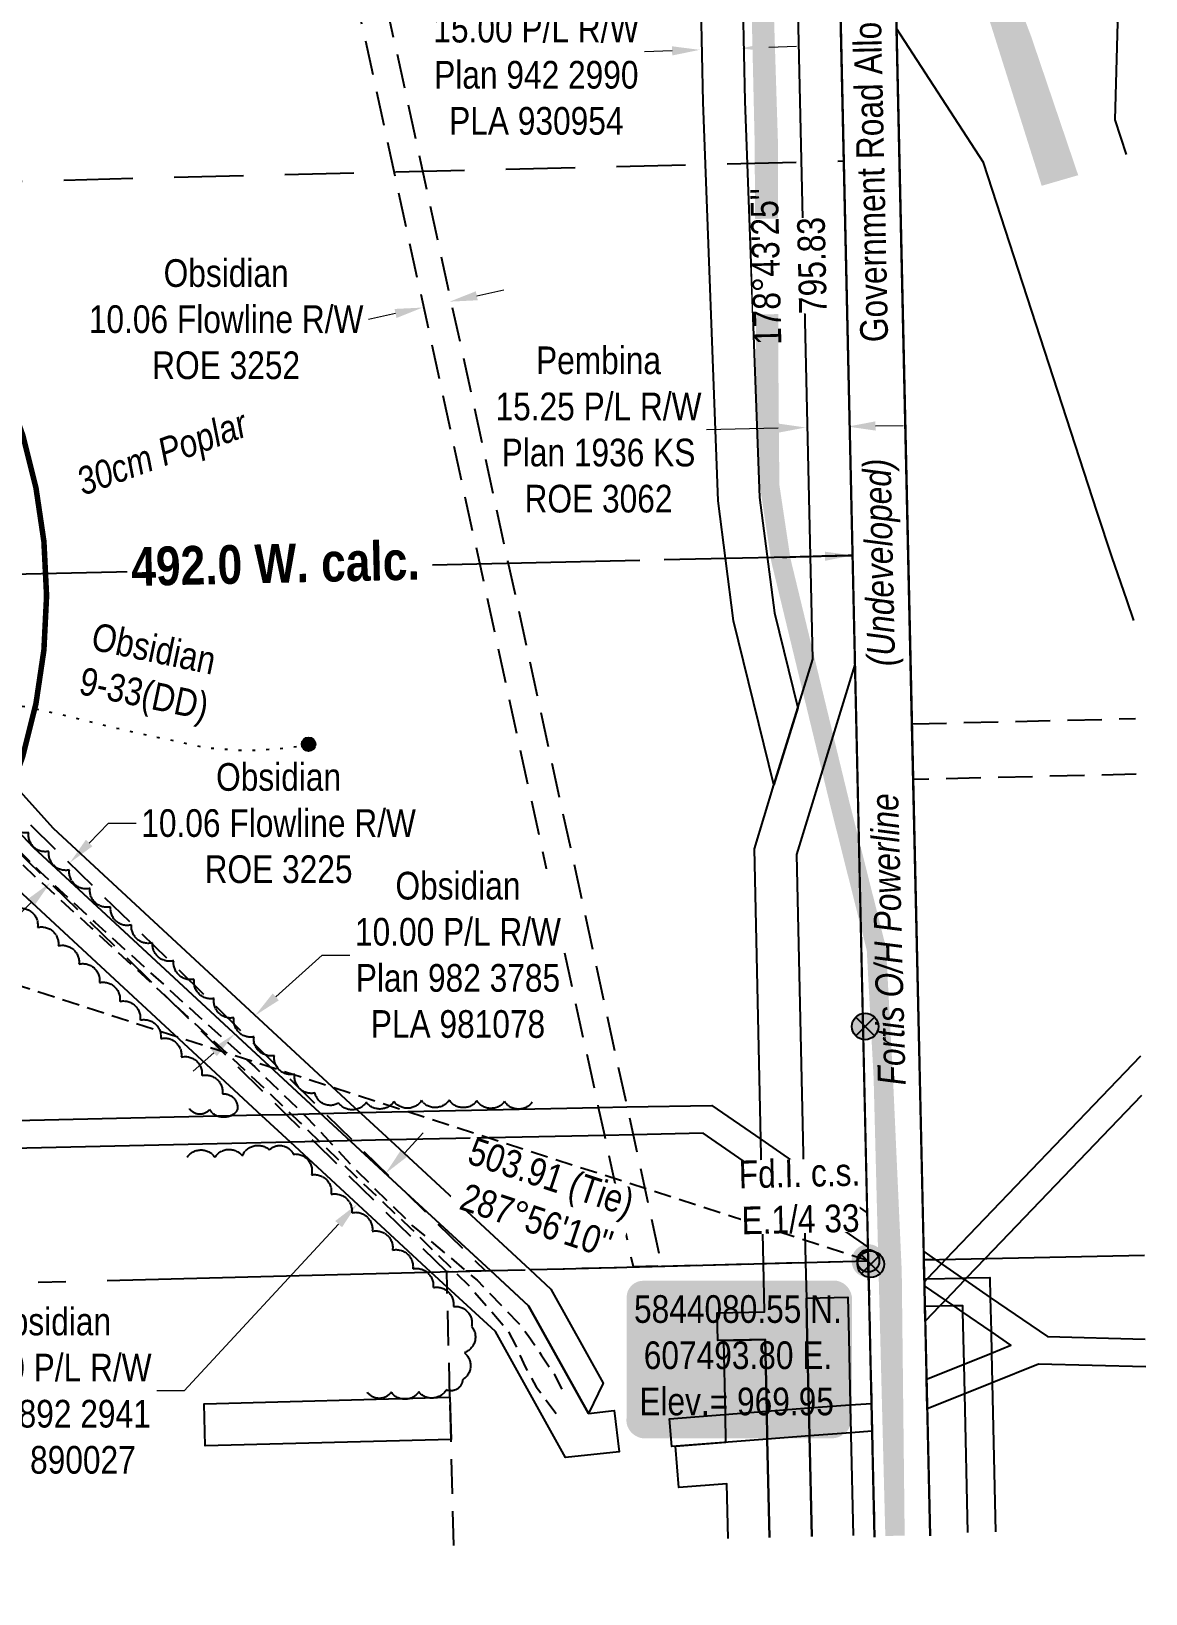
# Model space of a CAD drawing. Extents: x 605913 to 608337, y 5892047 to 5896223.
# Drawn here: x 607191 to 607594, y 5893960 to 5894525 of the extents above; entities that cross this region are included whole.
import ezdxf
from ezdxf.enums import TextEntityAlignment as Align

# ---------------------------------------------------------------- set-up
doc = ezdxf.new("R2010")
doc.units = 0
doc.header["$LTSCALE"] = 5
doc.header["$PDSIZE"] = 5
for name, pattern in [('0', [1, 1, 0]), ('foc-ACCESSROAD', [3.75, 2.5, -1.25]), ('foc-BUFFER', [16.75, 15, -1.75]), ('foc-COORDS', [16.75, 15, -1.75]), ('foc-DOT', [1, 0.2, -0.8]), ('foc-LSD', [8, 5, -3]), ('foc-QUARTERLINE', [33, 25, -3, 2, -3]), ('foc-TIELINE', [1.875, 1.25, -0.625]), ('POWERLINE5', [7.8, 2.4, -0.6, 0.6, -0.6, 0.6, -0.6, 2.4]), ('UG_PIPE', [1.875, 1.25, -0.625])]:
    doc.linetypes.add(name, pattern=pattern)
doc.layers.get('Defpoints').update_dxf_attribs({"color": 9})
for name, color, linetype in [('ABADATA-DRILL', 8, 'foc-DOT'), ('ABADATA-DRILL-T', 8, 'Continuous'), ('AS-PIPE-UG', 44, 'UG_PIPE'), ('AS-POWER', 104, 'foc-POWER'), ('AS-POWER-EXISTING', 72, 'POWERLINE5'), ('AS-ROADS', 254, 'Continuous'), ('AS-TELUS', 224, 'foc-TEL'), ('AUX-BUFFER', 7, 'foc-BUFFER'), ('C-AR', 13, 'foc-ACCESSROAD'), ('C-RW', 13, 'Continuous'), ('C-WS', 13, 'foc-ACCESSROAD'), ('DETAIL-T', 7, 'Continuous'), ('F-RW', 190, 'Continuous'), ('L-BD', 7, 'Continuous'), ('L-MON', 1, 'Continuous'), ('L-ROAD-T', 7, 'Continuous'), ('L-SEC', 7, 'Continuous'), ('L-SECQ', 8, 'foc-QUARTERLINE'), ('L-SECTION-LSD', 7, 'foc-LSD'), ('L-TIE', 7, 'foc-TIELINE'), ('L-TITLEDB', 4, 'Continuous'), ('P-OFFSETS', 7, 'foc-COORDS'), ('T-BUSH', 110, '0'), ('T-BUSH-T', 110, 'Continuous')]:
    doc.layers.add(name, color=color, linetype=linetype)
for name, color, linetype, lineweight in [('C-AR-T', 13, 'Continuous', 9), ('C-RW-T', 13, 'Continuous', 9), ('F-RW-T', 190, 'Continuous', 9), ('T-TEXT', 48, 'Continuous', 18)]:
    doc.layers.add(name, color=color, linetype=linetype, lineweight=lineweight)
doc.styles.add('80', font='ARIALN.TTF', dxfattribs={"height": 10})
doc.styles.add('80CG', font='ARIALN.TTF', dxfattribs={"height": 10})
doc.styles.add('80L', font='ARIALN.TTF', dxfattribs={"height": 10})
doc.styles.add('80LS', font='ARIALNI.TTF', dxfattribs={"height": 10})
doc.styles.add('foc-LtypeFont', font='ARIALN.TTF', dxfattribs={"height": 7.35})
doc.linetypes.add('foc-POWER', pattern='A,6,-1,["P",foc-LtypeFont,S=0.2,R=0,X=-0.625,Y=-0.75],-1.24,4', length=12.24)
doc.linetypes.add('foc-TEL', pattern='A,2,-1,["T",foc-LtypeFont,S=0.2,R=0,X=-0.425,Y=-0.75],-1.24,8', length=12.24)
doc.dimstyles.new('Compass 5 000', dxfattribs={"dimscale": 5, "dimtxt": 9, "dimasz": 2, "dimexe": 0.2, "dimexo": 0.0625, "dimgap": 0.5, "dimtad": 0, "dimtih": 1, "dimtoh": 1, "dimzin": 0, "dimdsep": 46, "dimtxsty": '80CG', "dimcen": 0.1, "dimse1": 1, "dimse2": 1, "dimclrd": 256, "dimclrt": 256, "dimaunit": 1, "dimadec": 4, "dimazin": 0, "dimtfac": 0.06, "dimtofl": 0, "dimtmove": 0, "dimatfit": 1, "dimfxl": 0.2, "dimtolj": 1, "dimtzin": 0, "dimlwd": -1, "dimarcsym": 0})

# ---------------------------------------------------------------- blocks, each defined once
blk = doc.blocks.new('*D48')
at = {"layer": 'C-RW-T', "transparency": 16777216}
for p, q in [((607326.04, 5894119.49), (607332.83, 5894126.83)), ((607302.27, 5894093.81), (607246.46, 5894033.54)), ((607246.46, 5894033.54), (607236.46, 5894033.54))]:
    blk.add_line(p, q, dxfattribs=at)
for points in [[(607324.82, 5894120.62), (607327.26, 5894118.36), (607319.24, 5894112.15)], [(607301.04, 5894094.95), (607303.49, 5894092.68), (607309.06, 5894101.15)]]:
    blk.add_solid(points, dxfattribs=at)
at = {"layer": 'Defpoints', "color": 0, "transparency": 16777216}
for p in [(607225.29, 5894199.14), (607215.11, 5894188.14), (607319.24, 5894112.15)]:
    blk.add_point(p, dxfattribs=at)
at = {"layer": 'C-RW-T', "transparency": 16777216, "insert": (607197.37, 5894033.54), "char_height": 10, "attachment_point": 5, "style": '80CG'}
blk.add_mtext('\\A1;Obsidian\\P15.00 P/L R/W\\PPlan 892 2941\\PPLA 890027', dxfattribs=at)
blk = doc.blocks.new('*D51')
at = {"layer": 'Defpoints', "color": 0, "transparency": 16777216}
for p in [(607432.84, 5894518.38), (607450.73, 5894440.56), (607435.74, 5894440.01)]:
    blk.add_point(p, dxfattribs=at)
at = {"layer": 'F-RW-T', "transparency": 16777216}
for p, q in [((607457.82, 5894519.31), (607467.81, 5894519.68)), ((607422.84, 5894518.01), (607412.85, 5894517.64))]:
    blk.add_line(p, q, dxfattribs=at)
for points in [[(607422.78, 5894519.67), (607422.91, 5894516.34), (607432.84, 5894518.38)], [(607457.75, 5894520.97), (607457.88, 5894517.64), (607447.82, 5894518.93)]]:
    blk.add_solid(points, dxfattribs=at)
at = {"layer": 'F-RW-T', "transparency": 16777216, "insert": (607373.76, 5894517.64), "char_height": 10, "attachment_point": 5, "style": '80CG'}
blk.add_mtext('\\A1;Pembina\\P15.00 P/L R/W\\PPlan 942 2990\\PPLA 930954', dxfattribs=at)
blk = doc.blocks.new('*D53')
at = {"layer": 'C-RW-T', "transparency": 16777216}
for p, q in [((607279.53, 5894175.98), (607296.34, 5894191.11)), ((607296.34, 5894191.11), (607306.34, 5894191.11)), ((607257.12, 5894155.79), (607249.69, 5894149.1))]:
    blk.add_line(p, q, dxfattribs=at)
for points in [[(607278.42, 5894177.21), (607280.65, 5894174.74), (607272.1, 5894169.28)], [(607256, 5894157.03), (607258.23, 5894154.55), (607264.55, 5894162.49)]]:
    blk.add_solid(points, dxfattribs=at)
at = {"layer": 'Defpoints', "color": 0, "transparency": 16777216}
for p in [(607199.6, 5894249.8), (607192.05, 5894243), (607272.1, 5894169.28)]:
    blk.add_point(p, dxfattribs=at)
at = {"layer": 'C-RW-T', "transparency": 16777216, "insert": (607345.42, 5894191.11), "char_height": 10, "attachment_point": 5, "style": '80CG', "bg_fill": 3, "box_fill_scale": 1.1, "bg_fill_color": 256, "bg_fill_true_color": 13158600, "bg_fill_transparency": 0}
blk.add_mtext('\\A1;Obsidian\\P10.00 P/L R/W\\PPlan 982 3785\\PPLA 981078', dxfattribs=at)
blk = doc.blocks.new('*D54')
at = {"layer": 'Defpoints', "color": 0, "transparency": 16777216}
for p in [(607471.16, 5894381.84), (607471.19, 5894380.7), (607486.43, 5894381.04)]:
    blk.add_point(p, dxfattribs=at)
at = {"layer": 'F-RW-T', "transparency": 16777216}
for p, q in [((607461.16, 5894381.62), (607435.33, 5894381.05)), ((607496.4, 5894382.39), (607506.4, 5894382.61))]:
    blk.add_line(p, q, dxfattribs=at)
for points in [[(607496.37, 5894384.05), (607496.44, 5894380.72), (607486.41, 5894382.17)], [(607461.13, 5894383.28), (607461.2, 5894379.95), (607471.16, 5894381.84)]]:
    blk.add_solid(points, dxfattribs=at)
at = {"layer": 'F-RW-T', "transparency": 16777216, "insert": (607396.25, 5894381.05), "char_height": 10, "attachment_point": 5, "style": '80CG'}
blk.add_mtext('\\A1;Pembina\\P15.25 P/L R/W\\PPlan 1936 KS\\PROE 3062', dxfattribs=at)
blk = doc.blocks.new('*D56')
at = {"layer": 'C-AR-T', "transparency": 16777216}
for p, q in [((607212.05, 5894231.6), (607219.05, 5894238.75)), ((607219.05, 5894238.75), (607229.05, 5894238.75)), ((607191.03, 5894210.15), (607184.03, 5894203.01))]:
    blk.add_line(p, q, dxfattribs=at)
for points in [[(607210.86, 5894232.77), (607213.24, 5894230.44), (607205.05, 5894224.46)], [(607189.84, 5894211.32), (607192.22, 5894208.98), (607198.03, 5894217.29)]]:
    blk.add_solid(points, dxfattribs=at)
at = {"layer": 'Defpoints', "color": 0, "transparency": 16777216}
for p in [(607139.13, 5894289.07), (607132.11, 5894281.9), (607205.05, 5894224.46)]:
    blk.add_point(p, dxfattribs=at)
at = {"layer": 'C-AR-T', "transparency": 16777216, "insert": (607280.55, 5894238.75), "char_height": 10, "attachment_point": 5, "style": '80CG'}
blk.add_mtext('\\A1;Obsidian\\P10.06 Flowline R/W\\PROE 3225', dxfattribs=at)
blk = doc.blocks.new('*D57')
at = {"layer": 'C-AR-T', "transparency": 16777216}
for p, q in [((607352.22, 5894429.47), (607361.99, 5894431.6)), ((607322.85, 5894423.07), (607313.08, 5894420.94))]:
    blk.add_line(p, q, dxfattribs=at)
for points in [[(607351.87, 5894431.1), (607352.58, 5894427.84), (607342.45, 5894427.34)], [(607322.49, 5894424.7), (607323.2, 5894421.44), (607332.62, 5894425.2)]]:
    blk.add_solid(points, dxfattribs=at)
at = {"layer": 'Defpoints', "color": 0, "transparency": 16777216}
for p in [(607331.29, 5894431.29), (607341.12, 5894433.43), (607332.62, 5894425.2)]:
    blk.add_point(p, dxfattribs=at)
at = {"layer": 'C-AR-T', "transparency": 16777216, "insert": (607261.58, 5894420.94), "char_height": 10, "attachment_point": 5, "style": '80CG'}
blk.add_mtext('\\A1;Obsidian\\P10.06 Flowline R/W\\PROE 3252', dxfattribs=at)
blk = doc.blocks.new('fdia')
at = {"color": 255, "const_width": 1}
blk.add_lwpolyline([(-0.5, 0, 1), (0.5, 0, 1)], format="xyb", close=True, dxfattribs=at)
blk = doc.blocks.new('Fdiaa')
blk.add_blockref('fdia', (0, 0))
blk = doc.blocks.new('fdib')
at = {"color": 1, "const_width": 1.6}
blk.add_lwpolyline([(-0.4, 0, 1), (0.4, 0, 1)], format="xyb", close=True, dxfattribs=at)
at = {"color": 1}
blk.add_circle((0, 0), 0.8, dxfattribs=at)
blk = doc.blocks.new('Fdibb')
blk.add_blockref('fdib', (0, 0))
blk = doc.blocks.new('fdicc')
for name in ['Fdibb', 'Fdiaa']:
    blk.add_blockref(name, (0, 0))
blk = doc.blocks.new('FDI')
blk.add_blockref('fdicc', (0, 0))
blk = doc.blocks.new('BH-Existing')
at = {"layer": 'ABADATA-DRILL-T'}
h = blk.add_hatch(color=256, dxfattribs=at)
h.dxf.hatch_style = 1
edge = h.paths.add_edge_path()
edge.add_arc((0, 0), 0.5, 0, 360)
blk.add_circle((0, 0), 0.5, dxfattribs=at)
blk = doc.blocks.new('*U82')
h = blk.add_hatch(color=254)
edge = h.paths.add_edge_path()
edge.add_line((-34, -28.5), (34, -28.5))
edge.add_arc((34, -22.5), 6, 270, 360)
edge.add_line((40, -22.5), (40, 21))
edge.add_arc((34, 21), 6, 0, 90)
edge.add_line((34, 27), (-34, 27))
edge.add_arc((-34, 21), 6, 90, 180)
edge.add_line((-40, 21), (-40, -22.5))
edge.add_arc((-34, -22.5), 6, 180, 270)
at = {"color": 1, "flags": 128}
blk.add_lwpolyline([(-34, -28.5, 3, 3, 0), (34, -28.5, 3, 3, 0.414214), (40, -22.5, 3, 3, 0), (40, 21, 3, 0, 0.414214), (34, 27, 0, 0, 0), (-34, 27, 0, 0, 0.414214), (-40, 21, 0, 0, 0), (-40, -22.5, 0, 3, 0.414214)], format="xyseb", close=True, dxfattribs=at)
blk.add_lwpolyline([(-21.8, 14.57, 0, 10, 0), (0, 0, 5, 5, 0)], format="xyseb", dxfattribs=at)
at = {"color": 1, "style": '80'}
blk.add_attdef('ENTER_TEXT_001', (-35.99, -5), '', height=10, dxfattribs=at)
blk = doc.blocks.new('POWERPOLE')
h = blk.add_hatch(color=255)
edge = h.paths.add_edge_path()
edge.add_arc((0, 0), 0.96, 0, 360)
at = {"linetype": 'Continuous'}
for p, q in [((0.68, -0.68), (-0.68, 0.68)), ((-0.68, -0.68), (0.68, 0.68))]:
    blk.add_line(p, q, dxfattribs=at)
blk.add_circle((0, 0), 0.96, dxfattribs=at)

msp = doc.modelspace()

# ---------------------------------------------------------------- hatches: boundary and pattern name
at = {"layer": 'AS-ROADS'}
h = msp.add_hatch(color=256, dxfattribs=at)
h.dxf.hatch_style = 1
h.paths.add_polyline_path([(607506.972, 5893981.164), (607505.912, 5894076.681), (607502.732, 5894146.985), (607500.218, 5894193.83), (607486.836, 5894246.954), (607465.622, 5894334.648), (607461.648, 5894361.144), (607461.25, 5894408.271), (607461.121, 5894485.548), (607459.135, 5894548.389), (607457.933, 5894632.68), (607453.746, 5894662.466), (607452.814, 5894675.247), (607452.29, 5894697.674), (607458.415, 5894705.795), (607465.072, 5894702.2), (607482.266, 5894668.184), (607494.182, 5894641.632), (607511.545, 5894596.016), (607537.753, 5894528.674), (607556.508, 5894469.219), (607569.721, 5894473.055), (607552.672, 5894523.347), (607512.179, 5894629.51), (607436.692, 5894791.227), (607378.937, 5894899.908), (607370.569, 5894898.184), (607455.346, 5894727.609), (607451.946, 5894719.776), (607447.531, 5894712.55), (607442.178, 5894703.051), (607440.037, 5894696.361), (607439.77, 5894671.608), (607440.171, 5894663.58), (607436.692, 5894659.26), (607432.41, 5894658.725), (607431.607, 5894650.563), (607442.58, 5894646.816), (607446.059, 5894643.471), (607450.94, 5894632.141), (607450.977, 5894560.479), (607452.696, 5894485.831), (607453.412, 5894378.185), (607454.652, 5894360.592), (607458.746, 5894333.303), (607480.04, 5894245.276), (607493.264, 5894192.777), (607495.741, 5894146.64), (607499.972, 5893981.087)])

# ---------------------------------------------------------------- linework, layer by layer
at = {"layer": 'ABADATA-DRILL', "flags": 128}
msp.add_lwpolyline([(606986.785, 5894340.134), (606986.785, 5894340.134), (606986.973, 5894340.198), (606987.123, 5894340.231), (606987.253, 5894340.234), (606987.343, 5894340.236), (606987.712, 5894340.244), (606988.223, 5894340.236), (606988.944, 5894340.182), (606989.846, 5894340.112), (606990.857, 5894340.085), (606991.938, 5894340.039), (606993.043, 5894339.834), (606994.182, 5894339.439), (606995.383, 5894338.946), (606996.554, 5894338.482), (606997.744, 5894338.038), (606999.115, 5894337.559), (607002.163, 5894336.337), (607007.306, 5894334.051), (607013.311, 5894331.665), (607020.145, 5894329.317), (607027.204, 5894327.205), (607033.649, 5894325.699), (607040.246, 5894324.116), (607047.477, 5894321.927), (607054.933, 5894319.523), (607062.447, 5894317.171), (607069.979, 5894314.949), (607076.972, 5894313.085), (607083.553, 5894310.911), (607090.429, 5894308.005), (607097.743, 5894305.267), (607104.973, 5894303.079), (607112.101, 5894301.038), (607119.44, 5894298.921), (607124.09, 5894297.635), (607128.688, 5894296.408), (607133.479, 5894295.095), (607138.433, 5894293.615), (607143.338, 5894292.144), (607148.039, 5894290.789), (607152.669, 5894289.522), (607157.396, 5894288.328), (607162.456, 5894287.081), (607167.586, 5894285.765), (607172.706, 5894284.48), (607177.743, 5894283.332), (607182.639, 5894282.251), (607187.443, 5894281.208), (607192.066, 5894280.242), (607196.649, 5894279.264), (607201.434, 5894278.191), (607206.231, 5894277.038), (607213.675, 5894275.164), (607218.775, 5894273.878), (607226.214, 5894272.204), (607233.111, 5894270.638), (607237.223, 5894269.699), (607239.122, 5894269.342), (607244.89, 5894268.14), (607248.771, 5894267.227), (607252.409, 5894266.458), (607255.701, 5894265.962), (607258.618, 5894265.717), (607261.613, 5894265.524), (607264.78, 5894265.255), (607267.714, 5894265.09), (607270.294, 5894265.138), (607272.831, 5894265.265), (607275.779, 5894265.411), (607279.015, 5894265.623), (607282.2, 5894265.895), (607283.188, 5894265.987), (607285.263, 5894266.223), (607289.15, 5894266.85), (607291.4, 5894267.311)], dxfattribs=at)
at = {"layer": 'AS-PIPE-UG', "flags": 128}
for points in [[(606929.732, 5894425.304), (606940.234, 5894418.783), (606955.62, 5894409.386), (606970.676, 5894400.453), (606971.458, 5894399.919), (606973.484, 5894398.54), (606979.47, 5894395.179), (606988.925, 5894390.311), (607005.126, 5894384.046), (607023.01, 5894378.805), (607037.206, 5894372.93), (607061.401, 5894359.078), (607079.142, 5894342.367), (607090.981, 5894331.467), (607112.881, 5894307.559), (607129.943, 5894289.298), (607149.872, 5894267.594), (607173.743, 5894241.872), (607194.151, 5894221.346), (607214.115, 5894202.949), (607232.433, 5894186.39), (607251.7, 5894168.944), (607271.937, 5894150.657), (607290.428, 5894132.765), (607308.919, 5894113.024), (607329.032, 5894093.224), (607352.31, 5894073.51), (607367.131, 5894058.282), (607370.783, 5894053.607), (607375.564, 5894046.554), (607380.153, 5894039.538), (607383.843, 5894032.615)], [(606982.425, 5894318.68), (606984.759, 5894318.144), (606988.514, 5894317.929), (606991.445, 5894318.121), (606994.066, 5894318.657), (607000.437, 5894320.319), (607007.549, 5894321.608), (607009.96, 5894321.768), (607014.856, 5894322.185), (607021.505, 5894322.45), (607032.05, 5894322.547), (607043.325, 5894322.54), (607060.194, 5894321.758), (607067.202, 5894320.807), (607073.018, 5894319.947), (607083.121, 5894318.001), (607092.479, 5894314.675), (607103.881, 5894307.367), (607113.214, 5894299.282), (607121.82, 5894291.463), (607127.238, 5894286.356), (607148.033, 5894264.787), (607171.519, 5894239.389), (607192.502, 5894219.43), (607212.945, 5894200.844), (607230.703, 5894184.529), (607249.714, 5894166.872), (607269.761, 5894148.238), (607288.29, 5894130.618), (607307.59, 5894111.865), (607328.291, 5894092.404), (607349.649, 5894071.298), (607363.438, 5894055.336), (607366.253, 5894050.08), (607369.874, 5894041.948), (607373.761, 5894034.95), (607382.283, 5894023.561)]]:
    msp.add_lwpolyline(points, dxfattribs=at)
at = {"layer": 'AS-POWER', "flags": 128}
msp.add_lwpolyline([(607496.075, 5893980.607), (607483.162, 5894558.151), (607434.382, 5894647.405), (607512.124, 5894708.046), (607478.065, 5894786.984), (607476.085, 5894875.86), (607475.587, 5894895.962), (607473.61, 5894975.79)], dxfattribs=at)
at = {"layer": 'AS-TELUS', "flags": 128}
msp.add_lwpolyline([(607516.177, 5893981.124), (607509.59, 5894274.706), (607503.99, 5894526.088), (607496.189, 5894876.308)], dxfattribs=at)
at = {"layer": 'AUX-BUFFER', "color": 251, "linetype": 'foc-BUFFER', "const_width": 1.999, "flags": 128}
msp.add_lwpolyline([(606796.812, 5894321.012, 1), (607196.65, 5894321.012, 1)], format="xyb", close=True, dxfattribs=at)
at = {"layer": 'C-AR', "flags": 128}
msp.add_lwpolyline([(606580.245, 5894628.991), (606659.764, 5894583.884), (606663.488, 5894581.771), (606674.924, 5894575.284), (606678.232, 5894573.407), (606790.032, 5894509.985), (606967.799, 5894409.146), (606980.846, 5894401.746), (607005.075, 5894388.003), (607055.121, 5894371.156), (607103.166, 5894324.05), (607297.003, 5894134.226), (607307.733, 5894123.715), (607326.657, 5894105.181), (607355.384, 5894076.961), (607341.37, 5894076.599), (607293.678, 5894123.393), (607283.352, 5894133.507), (607088.048, 5894324.814), (607076.059, 5894336.558), (607069.124, 5894343.349), (607049.725, 5894362.353), (607017.971, 5894373.041), (607000.949, 5894378.77), (606975.793, 5894393.04), (606962.746, 5894400.44), (606678.483, 5894561.693), (606675.128, 5894563.596), (606659.968, 5894572.196), (606658.522, 5894573.016), (606580.419, 5894617.321)], dxfattribs=at)
at = {"layer": 'C-RW'}
for points in [[(607115.694, 5894329.328), (607198.995, 5894236.965), (607309.722, 5894134.454), (607310.41, 5894133.817), (607321.022, 5894124.018), (607371.47, 5894077.377), (607379.049, 5894070.35), (607397.923, 5894036.317), (607397.923, 5894036.317), (607392.658, 5894025.308), (607370.912, 5894064.332), (607357.167, 5894077.016), (607326.657, 5894105.181), (607306.723, 5894123.692), (607295.364, 5894134.198), (607191.872, 5894229.931), (607103.166, 5894324.05)], [(607103.166, 5894324.05), (607191.872, 5894229.931), (607295.364, 5894134.198), (607306.723, 5894123.692), (607326.657, 5894105.181), (607357.167, 5894077.016), (607370.912, 5894064.332), (607370.912, 5894064.332), (607392.658, 5894025.308), (607401.909, 5894026.407), (607403.667, 5894011.523), (607384.28, 5894009.467), (607358.964, 5894054.951), (607341.511, 5894071.022), (607335.647, 5894076.451), (607284.852, 5894123.5), (607274.474, 5894132.996), (607181.373, 5894219.24)], [(606924.402, 5894125.243), (607274.117, 5894133.327), (607283.352, 5894133.507), (607295.804, 5894133.803), (607310.086, 5894134.117), (607396.283, 5894135.99), (607406.546, 5894136.172), (607437.177, 5894136.717), (607454.916, 5894124.553), (607470.386, 5894113.846), (607493.413, 5894097.949), (607493.689, 5894085.564), (607470.661, 5894101.49), (607455.191, 5894112.158), (607434.045, 5894126.739), (607408.752, 5894126.076), (607398.501, 5894125.836), (607320.729, 5894124.288), (607284.852, 5894123.5), (606924.631, 5894115.22)], [(607473.335, 5893980.864), (607472.526, 5894017.272), (607472.304, 5894027.364), (607471.748, 5894052.453), (607471.425, 5894067.017), (607486.429, 5894067.396), (607486.754, 5894052.786), (607487.292, 5894028.444), (607487.308, 5894027.695), (607487.513, 5894018.369), (607487.53, 5894017.605), (607488.338, 5893981.243)], [(607443.121, 5893980.101), (607442.682, 5893999.915), (607425.241, 5893998.558), (607424.077, 5894013.506), (607442.349, 5894014.929), (607442.125, 5894024.993), (607441.531, 5894051.769), (607456.521, 5894052.111), (607457.088, 5894026.157), (607457.294, 5894016.092), (607458.089, 5893980.479)]]:
    msp.add_lwpolyline(points, dxfattribs=at)
msp.add_lwpolyline([(607342.925, 5894015.955), (607254.028, 5894013.619), (607253.627, 5894028.861), (607342.534, 5894031.198), (607342.925, 5894015.955)], close=True, dxfattribs=at)
at = {"layer": 'C-WS', "flags": 128}
msp.add_lwpolyline([(607331.479, 5894724.659), (607332.915, 5894660.941), (607399.673, 5894662.563), (607419.899, 5894662.901), (607427.481, 5894663.071), (607430.141, 5894663.131), (607443.874, 5894663.441), (607455.268, 5894663.697), (607464.36, 5894663.896), (607465.604, 5894661.087), (607465.856, 5894649.805), (607465.99, 5894643.804), (607445.392, 5894643.34), (607438.33, 5894643.18), (607430.381, 5894643.001), (607418.211, 5894642.727), (607333.368, 5894640.816), (607333.459, 5894636.814), (607333.883, 5894617.95), (607301.452, 5894617.219), (607406.546, 5894136.172), (607408.752, 5894126.076), (607419.086, 5894078.608), (607408.846, 5894078.343), (607398.501, 5894125.836), (607396.283, 5894135.99), (607291.2, 5894616.988), (607227.174, 5894615.545), (607224.769, 5894722.255), (607331.479, 5894724.659)], close=True, dxfattribs=at)
at = {"layer": 'C-WS'}
for points in [[(607590.714, 5894256.457), (607510.038, 5894254.585), (607509.698, 5894269.866), (607509.59, 5894274.706), (607590.391, 5894276.583)], [(607343.881, 5893977.592), (607342.925, 5894015.955), (607342.534, 5894031.198), (607341.511, 5894071.022), (607341.37, 5894076.599), (607355.384, 5894076.961), (607357.167, 5894077.016), (607371.47, 5894077.377), (607408.846, 5894078.343), (607419.086, 5894078.608), (607455.914, 5894079.56), (607471.139, 5894079.954), (607493.801, 5894080.541), (607494.974, 5894028.997), (607495.203, 5894018.93), (607496.056, 5893981.439)]]:
    msp.add_lwpolyline(points, dxfattribs=at)
at = {"layer": 'F-RW'}
for points in [[(607446.969, 5894602.664), (607449.14, 5894499.865), (607454.524, 5894356.477), (607459.854, 5894314.785), (607468.271, 5894280.486), (607468.271, 5894280.486), (607459.684, 5894252.646), (607445.113, 5894311.959), (607439.558, 5894355.345), (607434.151, 5894499.418), (607431.981, 5894602.208)], [(607458.089, 5893980.479), (607457.294, 5894016.092), (607457.095, 5894026.157), (607456.521, 5894052.111), (607439.425, 5894051.721), (607439.2, 5894061.753), (607456.301, 5894062.158), (607455.914, 5894079.56), (607455.191, 5894112.158), (607454.916, 5894124.553), (607452.617, 5894229.468), (607459.684, 5894252.646), (607468.271, 5894280.486), (607473.708, 5894298.077), (607467.183, 5894590.331)], [(607483.162, 5894558.151), (607488.999, 5894296.138), (607467.88, 5894227.43), (607470.386, 5894113.846), (607470.661, 5894101.49), (607471.139, 5894079.954), (607471.425, 5894067.017), (607471.748, 5894052.453), (607472.304, 5894027.364), (607472.526, 5894017.272), (607473.335, 5893980.864)], [(607592.576, 5894140.349), (607536.124, 5894081.407), (607529.378, 5894074.364), (607528.718, 5894073.674), (607521.682, 5894066.329), (607519.58, 5894064.133), (607514.411, 5894058.737), (607514.291, 5894064.014), (607514.12, 5894071.525), (607514.088, 5894072.946), (607515.132, 5894074.038), (607520.31, 5894079.447), (607521.909, 5894081.116), (607592.347, 5894154.661)], [(607594.151, 5894042.169), (607555.373, 5894043.191), (607538.638, 5894036.456), (607528.722, 5894032.466), (607515.133, 5894026.997), (607514.889, 5894037.727), (607528.479, 5894043.208), (607538.395, 5894047.202), (607545.409, 5894050.027), (607538.221, 5894054.966), (607528.055, 5894061.95), (607524.708, 5894064.25), (607521.682, 5894066.329), (607514.12, 5894071.525), (607514.088, 5894072.946), (607514.064, 5894074.017), (607513.906, 5894080.953), (607518, 5894081.036), (607520.31, 5894079.447), (607527.768, 5894074.327), (607528.718, 5894073.674), (607537.941, 5894067.344), (607558.6, 5894053.163), (607593.99, 5894052.23)], [(607529.862, 5893982.293), (607528.724, 5894032.466), (607528.481, 5894043.208), (607528.056, 5894061.95), (607528.002, 5894064.324), (607524.708, 5894064.25), (607519.58, 5894064.133), (607514.291, 5894064.014), (607514.12, 5894071.525), (607514.088, 5894072.946), (607514.064, 5894074.017), (607515.132, 5894074.04), (607527.768, 5894074.327), (607529.378, 5894074.364), (607537.779, 5894074.553), (607537.942, 5894067.344), (607538.222, 5894054.966), (607538.397, 5894047.202), (607538.64, 5894036.457), (607539.861, 5893982.546)]]:
    msp.add_lwpolyline(points, dxfattribs=at)
for points in [[(607518, 5894081.036), (607513.906, 5894080.953), (607513.887, 5894081.81), (607513.84, 5894083.887), (607518, 5894081.036)], [(607457.294, 5894016.092), (607422.741, 5894013.403), (607421.964, 5894023.425), (607457.095, 5894026.157), (607472.304, 5894027.364), (607487.292, 5894028.444), (607494.974, 5894028.997), (607495.203, 5894018.93), (607487.513, 5894018.369), (607472.526, 5894017.272), (607457.294, 5894016.092)]]:
    msp.add_lwpolyline(points, close=True, dxfattribs=at)
at = {"layer": 'L-BD'}
msp.add_line((607493.933, 5894073.549), (607493.801, 5894080.546), dxfattribs=at)
at = {"layer": 'L-SEC'}
for p, q in [((607476.085, 5894875.86), (607493.801, 5894080.54)), ((607496.189, 5894876.308), (607513.905, 5894080.988)), ((607493.801, 5894080.54), (607496.075, 5893980.607)), ((607513.905, 5894080.998), (607516.177, 5893981.124))]:
    msp.add_line(p, q, dxfattribs=at)
at = {"layer": 'L-SECQ'}
for p, q in [((606723.722, 5894060.678), (607493.801, 5894080.54)), ((607513.906, 5894080.953), (607593.739, 5894082.59))]:
    msp.add_line(p, q, dxfattribs=at)
at = {"layer": 'L-SECTION-LSD'}
msp.add_line((607082.864, 5894468.39), (607484.943, 5894478.2), dxfattribs=at)
at = {"layer": 'L-TIE'}
msp.add_line((607493.801, 5894080.546), (607014.581, 5894235.672), dxfattribs=at)
at = {"layer": 'L-TITLEDB'}
msp.add_lwpolyline([(607589.821, 5894312.1), (607587.375, 5894319.122), (607581.932, 5894335.175), (607576.625, 5894351.274), (607535.494, 5894477.694), (607503.99, 5894526.087), (607500.145, 5894698.704), (607499.971, 5894706.546), (607502.634, 5894700.644), (607506.994, 5894690.982), (607513.885, 5894675.357), (607545.358, 5894631.472), (607583.922, 5894528.28), (607583.026, 5894493.127), (607587.119, 5894480.549)], dxfattribs=at)
at = {"layer": 'P-OFFSETS', "flags": 128}
msp.add_lwpolyline([(607001.35, 5894324.709), (607488.138, 5894335.592)], dxfattribs=at)
at = {"layer": 'T-BUSH', "flags": 128}
for points in [[(607372.245, 5894137.857, -0.5205671), (607362.248, 5894138.126, -0.5205671), (607352.252, 5894138.395, -0.5205671), (607342.255, 5894138.663, -0.5205671), (607332.26, 5894138.463, -0.5205671), (607322.264, 5894138.177, -0.5205671), (607312.268, 5894137.89, -0.5205671), (607302.272, 5894137.604, -0.5205671), (607293.737, 5894141.238, -0.5205671), (607286.383, 5894148.014, -0.5205671), (607279.029, 5894154.79, -0.5205671), (607271.675, 5894161.566, -0.5205671), (607264.417, 5894168.444, -0.5205671), (607257.231, 5894175.399, -0.5205671), (607250.046, 5894182.354, -0.5205671), (607242.639, 5894189.064, -0.5205671), (607235.007, 5894195.526, -0.5205671), (607227.376, 5894201.988, -0.5205671), (607219.81, 5894208.526, -0.5205671), (607212.358, 5894215.194, -0.5205671), (607204.905, 5894221.862, -0.5205671), (607197.513, 5894228.596, -0.5205671), (607190.195, 5894235.411, -0.5205671), (607182.878, 5894242.227, -0.5205671), (607176.079, 5894249.543, -0.5205671), (607169.529, 5894257.099, -0.5205671), (607162.978, 5894264.655, -0.5205671), (607156.215, 5894271.991, -0.5205671), (607148.438, 5894278.277, -0.5205671), (607140.661, 5894284.563, -0.5205671), (607133.162, 5894291.126, -0.5205671), (607126.914, 5894298.934, -0.5205671), (607120.666, 5894306.742, -0.5205671), (607113.236, 5894312.691, -0.5205671), (607103.516, 5894315.042, -0.5205671), (607093.885, 5894317.725, -0.5205671), (607084.291, 5894320.544, -0.5205671), (607074.906, 5894323.984, -0.5205671), (607067.224, 5894328.656, -0.5205671), (607067.591, 5894338.649, -0.5205671), (607065.605, 5894347.631, -0.5205671), (607058.105, 5894354.246, -0.5205671), (607048.948, 5894358.244, -0.5205671), (607044.223, 5894360.279, -0.5205671)], [(607039.093, 5894258.405, -0.5205671), (607048.617, 5894261.455, -0.5205671), (607058.436, 5894261.782, -0.5205671), (607068.392, 5894260.849, -0.5205671), (607074.356, 5894266.427, -0.5205671), (607078.038, 5894275.724, -0.5205671), (607087.079, 5894279.397, -0.5205671), (607096.604, 5894282.398, -0.5205671), (607104.65, 5894286.744, -0.5205671), (607110.099, 5894287.311, -0.5205671), (607116.651, 5894279.763, -0.5205671), (607123.349, 5894272.337, -0.5205671), (607130.169, 5894265.027, -0.5205671), (607137.19, 5894257.906, -0.5205671), (607144.211, 5894250.786, -0.5205671), (607151.538, 5894243.983, -0.5205671), (607158.916, 5894237.232, -0.5205671), (607166.14, 5894230.33, -0.5205671), (607172.79, 5894222.862, -0.5205671), (607179.44, 5894215.393, -0.5205671), (607186.09, 5894207.925, -0.5205671), (607193.396, 5894201.114, -0.5205671), (607200.881, 5894194.483, -0.5205671), (607208.366, 5894187.852, -0.5205671), (607215.774, 5894181.135, -0.5205671), (607223.133, 5894174.364, -0.5205671), (607230.495, 5894167.596, -0.5205671), (607237.932, 5894160.911, -0.5205671), (607245.37, 5894154.227, -0.5205671), (607252.809, 5894147.545, -0.5205671), (607260.257, 5894140.872, -0.5205671), (607265.566, 5894134.887, -0.5205671), (607255.575, 5894135.204, -0.5205671), (607248.321, 5894135.614, -0.5205671)], [(607247.499, 5894118.076, -0.5205671), (607257.499, 5894118.01, -0.5205671), (607267.439, 5894118.501, -0.5205671), (607277.201, 5894120.672, -0.5205671), (607285.848, 5894119.138, -0.5205671), (607292.452, 5894111.629, -0.5205671), (607299.53, 5894104.59, -0.5205671), (607306.988, 5894097.929, -0.5205671), (607314.426, 5894091.245, -0.5205671), (607321.765, 5894084.452, -0.5205671), (607329.104, 5894077.659, -0.5205671), (607336.442, 5894070.866, -0.5205671), (607343.751, 5894064.041, -0.5205671), (607350.331, 5894056.814, -0.5205671), (607347.732, 5894047.307, -0.5205671), (607347.085, 5894037.54, -0.5205671), (607341.202, 5894033.868, -0.5205671), (607331.244, 5894033.151, -0.5205671), (607321.244, 5894033.073, -0.5205671), (607312.677, 5894033.007, -0.5205671)]]:
    msp.add_lwpolyline(points, format="xyb", dxfattribs=at)

# ---------------------------------------------------------------- block references
at = {"layer": 'ABADATA-DRILL-T', "xscale": 5, "yscale": 5, "zscale": 5}
msp.add_blockref('BH-Existing', (607291.4, 5894267.311), dxfattribs=at)
at = {"layer": 'AS-POWER-EXISTING', "xscale": 5, "yscale": 5, "zscale": 5}
for p in [(607492.649, 5894165.295), (607494.705, 5894079.311)]:
    msp.add_blockref('POWERPOLE', p, dxfattribs=at)
at = {"layer": 'DETAIL-T'}
ref = msp.add_blockref('*U82', (607446.411, 5894046.349), dxfattribs=at)
ref.add_attrib('ENTER_TEXT_001', '5844080.55 N.', (607409.091, 5894058.121), dxfattribs={"layer": '0', "color": 1, "height": 10, "style": '80'})
ref.add_attrib('ENTER_TEXT_002', '607493.80 E.', (607412.614, 5894041.414), dxfattribs={"layer": '0', "color": 1, "height": 10, "style": '80'})
ref.add_attrib('ENTER_TEXT_003', 'Elev.= 969.95', (607411.001, 5894024.706), dxfattribs={"layer": '0', "color": 1, "height": 10, "style": '80'})
at = {"layer": 'L-MON', "xscale": 5, "yscale": 5, "zscale": 5}
for p in [(607493.784, 5894080.518), (607493.801, 5894080.546)]:
    msp.add_blockref('FDI', p, dxfattribs=at)

# ---------------------------------------------------------------- texts
at = {"layer": 'AS-POWER', "insert": (607497.311, 5894143.841), "char_height": 9.99594, "attachment_point": 1, "rotation": 91.45414, "style": '80L'}
msp.add_mtext_dynamic_manual_height_columns('{\\fArial Narrow|b0|i1|c0|p34;Fortis O/H Powerline}', width=105.27735, gutter_width=50, heights=[0], dxfattribs=at)
at = {"layer": 'L-ROAD-T', "style": '80L'}
msp.add_text('Government Road Allowance', height=9.99594, rotation=91.251, dxfattribs=at).set_placement((607494.345, 5894487.133), align=Align.MIDDLE_CENTER)
at = {"layer": 'T-BUSH-T', "style": '80LS'}
msp.add_text('30cm Poplar', height=10, rotation=20, dxfattribs=at).set_placement((607238.349, 5894372.806), align=Align.MIDDLE_CENTER)
at = {"layer": 'T-TEXT', "style": '80LS'}
msp.add_text('(Undeveloped)', height=9.99594, rotation=91.251, dxfattribs=at).set_placement((607497.71, 5894333.045), align=Align.MIDDLE_CENTER)

# ---------------------------------------------------------------- dimensions: what is measured, and where the dimension line sits
at = {"layer": 'C-AR-T'}
dim = msp.add_aligned_dim(p1=(607341.124, 5894433.433), p2=(607331.29, 5894431.289), distance=6.234, text='Obsidian\\P10.06 Flowline R/W\\PROE 3252', dimstyle='Compass 5 000', dxfattribs=at)
dim.commit()
dim.dimension.update_dxf_attribs({"geometry": '*D57', "text_midpoint": (607261.583, 5894420.938)})
at = {"layer": 'C-RW-T'}
dim = msp.add_linear_dim(base=(607319.244, 5894112.15), p1=(607215.106, 5894188.145), p2=(607225.29, 5894199.144), angle=47.20271, text='Obsidian\\P15.00 P/L R/W\\PPlan 892 2941\\PPLA 890027', dimstyle='Compass 5 000', dxfattribs=at)
dim.commit()
dim.dimension.update_dxf_attribs({"geometry": '*D48', "text_midpoint": (607197.372, 5894033.541), "dimtype": 161})

# ---------------------------------------------------------------- leaders
at = {"layer": 'P-OFFSETS', "path_type": 1}
msp.add_leader([(607488.138, 5894335.592), (607462.798, 5894334.839)], dimstyle='Compass 5 000', override={"dimgap": 0.5, "dimtad": 0}, dxfattribs=at)

# ---------------------------------------------------------------- next in the draw order: texts
at = {"layer": 'ABADATA-DRILL-T', "insert": (607214.01, 5894311.513), "char_height": 10, "attachment_point": 1, "rotation": 348.23493, "style": '80L', "bg_fill": 3, "box_fill_scale": 1, "bg_fill_color": 256, "bg_fill_transparency": 0}
msp.add_mtext_dynamic_manual_height_columns('\\pi0.33087;Obsidian\\P\\pi-0.71961;9-33(DD)', width=44.49529, gutter_width=50, heights=[0], dxfattribs=at)
at = {"layer": 'L-BD', "char_height": 9.99594, "attachment_point": 2, "style": '80L', "bg_fill": 3, "box_fill_scale": 1, "bg_fill_color": 256, "bg_fill_transparency": 0}
for s, insert, width, rotation in [("178°43'25''\\P795.83", (607451.76, 5894439.923), 34.56072, 91.2761), ("503.91 (Tie)\\P287°56'10''", (607380.775, 5894115.672), 64.33034, 341.51431)]:
    msp.add_mtext(s, dxfattribs=dict(at, insert=insert, width=width, rotation=rotation))
at = {"layer": 'L-MON', "insert": (607468.802, 5894117.259), "char_height": 9.99594, "width": 43.04295, "attachment_point": 2, "rotation": 1.29908, "style": '80LS', "bg_fill": 3, "box_fill_scale": 1, "bg_fill_color": 256, "bg_fill_transparency": 0}
msp.add_mtext('{\\fArial Narrow|b0|i0|c0|p34;Fd.I. c.s.\\PE.1/4 33}', dxfattribs=at)
at = {"layer": 'P-OFFSETS', "insert": (607279.415, 5894332.586), "char_height": 10, "attachment_point": 5, "rotation": 1.28077, "style": '80CG', "bg_fill": 3, "box_fill_scale": 1.15, "bg_fill_color": 256, "bg_fill_true_color": 256, "bg_fill_transparency": 0}
msp.add_mtext('\\A1;{\\fArial Narrow|b1|i0|c0|p34;\\H1.4x;\\C14;492.0 W. calc.}', dxfattribs=at)

# ---------------------------------------------------------------- next in the draw order: dimensions: what is measured, and where the dimension line sits
at = {"layer": 'C-AR-T'}
dim = msp.add_linear_dim(base=(607205.052, 5894224.463), p1=(607132.107, 5894281.903), p2=(607139.135, 5894289.072), angle=45.57432, text='Obsidian\\P10.06 Flowline R/W\\PROE 3225', dimstyle='Compass 5 000', dxfattribs=at)
dim.commit()
dim.dimension.update_dxf_attribs({"geometry": '*D56', "text_midpoint": (607280.546, 5894238.746), "dimtype": 161})
at = {"layer": 'F-RW-T'}
for base, p1, p2, angle, text, picture, middle in [((607432.837, 5894518.379), (607450.73, 5894440.561), (607435.743, 5894440.005), 182.12415, 'Pembina\\P15.00 P/L R/W\\PPlan 942 2990\\PPLA 930954', '*D51', (607373.764, 5894517.637)), ((607471.162, 5894381.836), (607486.431, 5894381.036), (607471.187, 5894380.702), 181.2539, 'Pembina\\P15.25 P/L R/W\\PPlan 1936 KS\\PROE 3062', '*D54', (607396.247, 5894381.052))]:
    dim = msp.add_linear_dim(base=base, p1=p1, p2=p2, angle=angle, text=text, dimstyle='Compass 5 000', dxfattribs=at)
    dim.commit()
    dim.dimension.update_dxf_attribs({"geometry": picture, "text_midpoint": middle, "dimtype": 161})

# ---------------------------------------------------------------- next in the draw order: dimensions: what is measured, and where the dimension line sits
at = {"layer": 'C-RW-T'}
dim = msp.add_linear_dim(base=(607272.1, 5894169.284), p1=(607192.046, 5894243.001), p2=(607199.596, 5894249.8), angle=42.00294, text='Obsidian\\P10.00 P/L R/W\\PPlan 982 3785\\PPLA 981078', dimstyle='Compass 5 000', override={"dimtfill": 1}, dxfattribs=at)
dim.commit()
dim.dimension.update_dxf_attribs({"geometry": '*D53', "text_midpoint": (607345.423, 5894191.11), "dimtype": 161})

doc.saveas('drawing.dxf')
